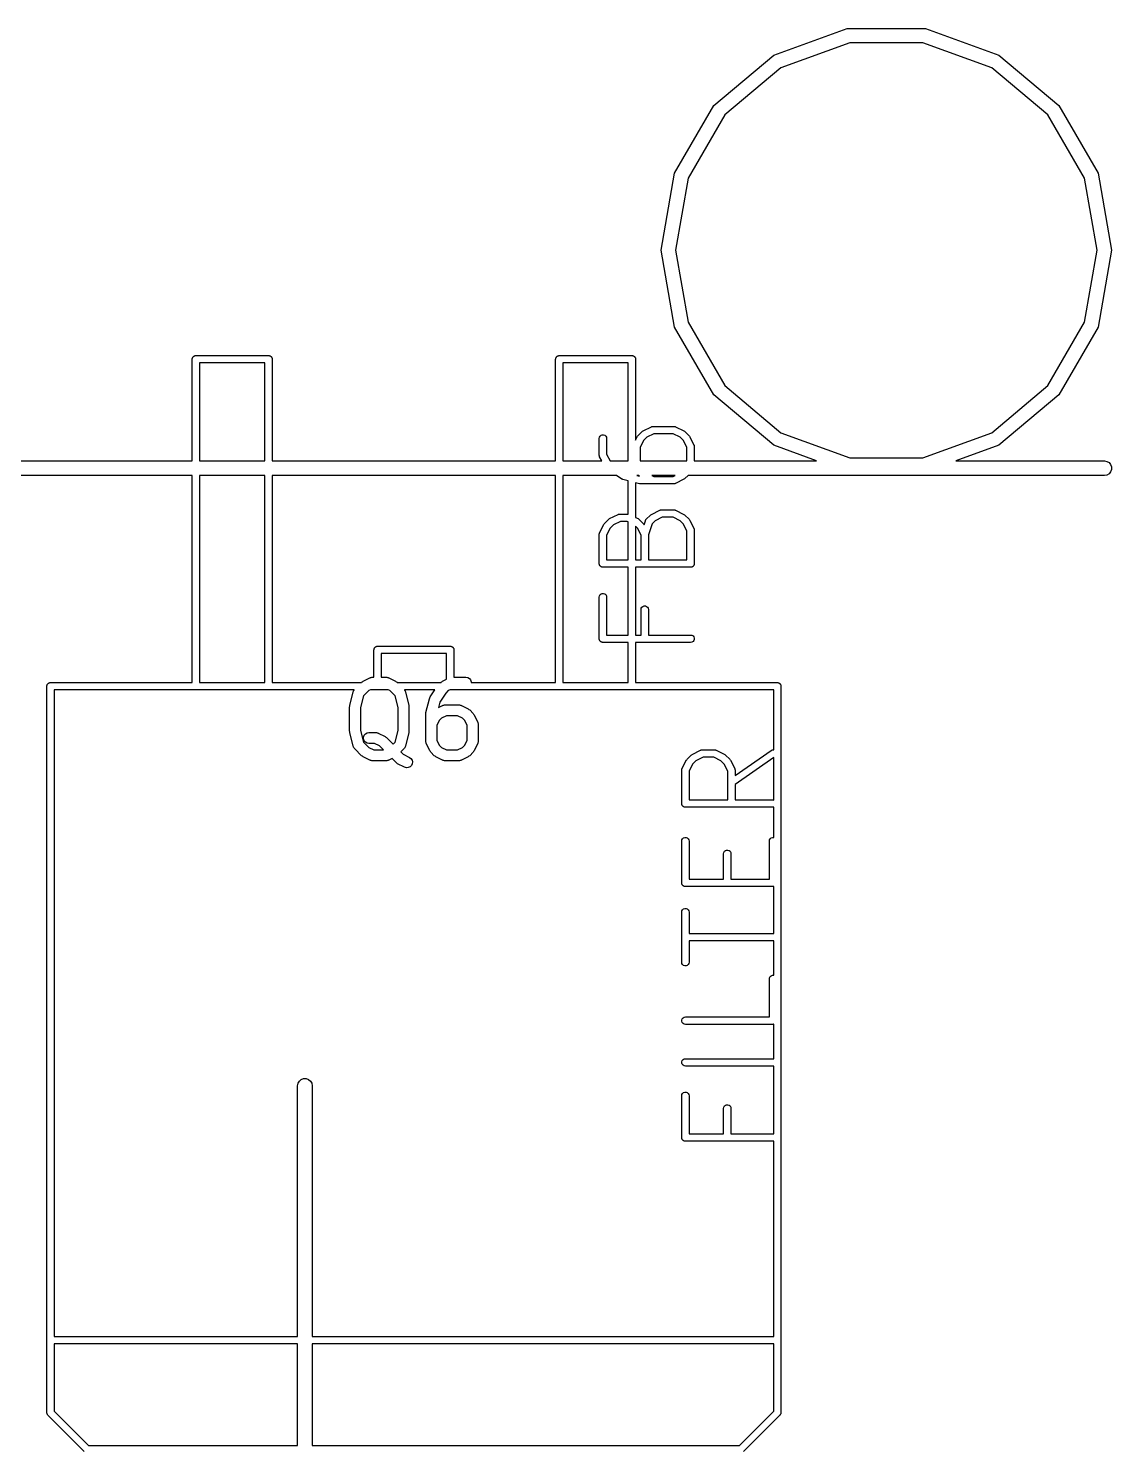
# Model space of a CAD drawing. Extents: x -2.2 to 89.1, y -78.6 to 9.2.
# Drawn here: x 61.19 to 76.1, y -19.48 to 0.05 of the extents above; entities that cross this region are included whole.
import ezdxf

# ---------------------------------------------------------------- set-up
doc = ezdxf.new("R2010")
doc.units = 0
doc.header["$MEASUREMENT"] = 0
doc.layers.add('BLACK', color=7, linetype='CONTINUOUS')

msp = doc.modelspace()

# ---------------------------------------------------------------- linework, layer by layer
at = {"layer": 'Black'}
for p, q in [((71.45, -0.31532), (72.4617, 0.0529)), ((72.4617, 0.0529), (73.5383, 0.0529)), ((73.5383, 0.0529), (74.55, -0.31532)), ((72.4964, -0.14406), (71.55, -0.48853)), ((73.5036, -0.14406), (72.4964, -0.14406)), ((74.45, -0.48853), (73.5036, -0.14406)), ((70.6253, -1.00736), (71.45, -0.31532)), ((74.55, -0.31532), (75.3747, -1.00736)), ((71.55, -0.48853), (70.7785, -1.13592)), ((75.2215, -1.13592), (74.45, -0.48853)), ((70.087, -1.93974), (70.6253, -1.00736)), ((70.7785, -1.13592), (70.2749, -2.00814)), ((75.7251, -2.00814), (75.2215, -1.13592)), ((75.3747, -1.00736), (75.913, -1.93974)), ((69.9, -3), (70.087, -1.93974)), ((75.913, -1.93974), (76.1, -3)), ((70.2749, -2.00814), (70.1, -3)), ((75.9, -3), (75.7251, -2.00814)), ((70.087, -4.06026), (69.9, -3)), ((70.1, -3), (70.2749, -3.99186)), ((75.7251, -3.99186), (75.9, -3)), ((76.1, -3), (75.913, -4.06026)), ((70.6253, -4.99264), (70.087, -4.06026)), ((70.2749, -3.99186), (70.7785, -4.86408)), ((75.2215, -4.86408), (75.7251, -3.99186)), ((75.913, -4.06026), (75.3747, -4.99264)), ((63.4508, -4.49132), (63.4523, -4.48721)), ((63.4508, -4.49569), (63.4508, -4.49132)), ((63.4523, -4.48721), (63.453, -4.4829)), ((63.453, -4.4829), (63.4552, -4.47911)), ((63.4552, -4.47911), (63.4567, -4.475)), ((63.4567, -4.475), (63.4595, -4.47165)), ((63.4595, -4.47165), (63.4617, -4.46786)), ((63.4617, -4.46786), (63.465, -4.46505)), ((63.465, -4.46505), (63.4679, -4.4617)), ((63.4679, -4.4617), (63.4716, -4.45951)), ((63.4716, -4.45951), (63.475, -4.4567)), ((63.475, -4.4567), (63.4791, -4.4552)), ((63.4791, -4.4552), (63.4829, -4.45301)), ((63.4829, -4.45301), (63.4872, -4.45226)), ((63.4872, -4.45226), (63.4913, -4.45076)), ((63.4913, -4.45076), (63.4957, -4.45076)), ((63.4957, -4.45076), (63.5, -4.45)), ((63.5, -4.45), (64.5, -4.45)), ((64.5, -4.45), (64.5043, -4.45076)), ((64.5043, -4.45076), (64.5087, -4.45076)), ((64.5087, -4.45076), (64.5128, -4.45226)), ((64.5128, -4.45226), (64.5171, -4.45301)), ((64.5171, -4.45301), (64.5209, -4.4552)), ((64.5209, -4.4552), (64.525, -4.4567)), ((64.525, -4.4567), (64.5284, -4.45951)), ((64.5284, -4.45951), (64.5321, -4.4617)), ((64.5321, -4.4617), (64.535, -4.46505)), ((64.535, -4.46505), (64.5383, -4.46786)), ((64.5383, -4.46786), (64.5405, -4.47165)), ((64.5405, -4.47165), (64.5433, -4.475)), ((64.5433, -4.475), (64.5448, -4.47911)), ((64.5448, -4.47911), (64.547, -4.4829)), ((64.547, -4.4829), (64.5477, -4.48721)), ((64.5477, -4.48721), (64.5492, -4.49132)), ((64.5492, -4.49132), (64.5492, -4.49569)), ((68.4508, -4.49132), (68.4523, -4.48721)), ((68.4508, -4.49569), (68.4508, -4.49132)), ((68.4523, -4.48721), (68.453, -4.4829)), ((68.453, -4.4829), (68.4552, -4.47911)), ((68.4552, -4.47911), (68.4567, -4.475)), ((68.4567, -4.475), (68.4595, -4.47165)), ((68.4595, -4.47165), (68.4617, -4.46786)), ((68.4617, -4.46786), (68.465, -4.46505)), ((68.465, -4.46505), (68.4679, -4.4617)), ((68.4679, -4.4617), (68.4716, -4.45951)), ((68.4716, -4.45951), (68.475, -4.4567)), ((68.475, -4.4567), (68.4791, -4.4552)), ((68.4791, -4.4552), (68.4829, -4.45301)), ((68.4829, -4.45301), (68.4872, -4.45226)), ((68.4872, -4.45226), (68.4913, -4.45076)), ((68.4913, -4.45076), (68.4957, -4.45076)), ((68.4957, -4.45076), (68.5, -4.45)), ((68.5, -4.45), (69.5, -4.45)), ((69.5, -4.45), (69.5043, -4.45076)), ((69.5043, -4.45076), (69.5087, -4.45076)), ((69.5087, -4.45076), (69.5128, -4.45226)), ((69.5128, -4.45226), (69.5171, -4.45301)), ((69.5171, -4.45301), (69.5209, -4.4552)), ((69.5209, -4.4552), (69.525, -4.4567)), ((69.525, -4.4567), (69.5284, -4.45951)), ((69.5284, -4.45951), (69.5321, -4.4617)), ((69.5321, -4.4617), (69.535, -4.46505)), ((69.535, -4.46505), (69.5383, -4.46786)), ((69.5383, -4.46786), (69.5405, -4.47165)), ((69.5405, -4.47165), (69.5433, -4.475)), ((69.5433, -4.475), (69.5448, -4.47911)), ((69.5448, -4.47911), (69.547, -4.4829)), ((69.547, -4.4829), (69.5477, -4.48721)), ((69.5477, -4.48721), (69.5492, -4.49132)), ((69.5492, -4.49132), (69.5492, -4.49569)), ((63.45, -4.5), (63.4508, -4.49569)), ((63.45, -5.9), (63.45, -4.5)), ((63.55, -4.55), (63.55, -5.9)), ((64.45, -4.55), (63.55, -4.55)), ((64.45, -5.9), (64.45, -4.55)), ((64.5492, -4.49569), (64.55, -4.5)), ((64.55, -4.5), (64.55, -5.9)), ((68.45, -4.5), (68.4508, -4.49569)), ((68.45, -5.9), (68.45, -4.5)), ((68.55, -4.55), (68.55, -5.9)), ((69.45, -4.55), (68.55, -4.55)), ((69.45, -5.9), (69.45, -4.55)), ((69.5492, -4.49569), (69.55, -4.5)), ((69.55, -4.5), (69.55, -5.61267)), ((70.7785, -4.86408), (71.55, -5.51147)), ((74.45, -5.51147), (75.2215, -4.86408)), ((71.45, -5.68468), (70.6253, -4.99264)), ((75.3747, -4.99264), (74.55, -5.68468)), ((69.6529, -5.48713), (69.7678, -5.42968)), ((69.7678, -5.42968), (69.7706, -5.42885)), ((69.7706, -5.42885), (69.7731, -5.42738)), ((69.7731, -5.42738), (69.779, -5.42635)), ((69.779, -5.42635), (69.7847, -5.42465)), ((69.7847, -5.42465), (69.7876, -5.42483)), ((69.7876, -5.42483), (69.7905, -5.42432)), ((69.7905, -5.42432), (70.0777, -5.42432)), ((70.0777, -5.42432), (70.0806, -5.42483)), ((70.0806, -5.42483), (70.0835, -5.42465)), ((70.0835, -5.42465), (70.0893, -5.42635)), ((70.0893, -5.42635), (70.0951, -5.42738)), ((70.0951, -5.42738), (70.0976, -5.42885)), ((70.0976, -5.42885), (70.1005, -5.42968)), ((70.1005, -5.42968), (70.2154, -5.48713)), ((69.0502, -5.59002), (69.0533, -5.57265)), ((69.0502, -5.81983), (69.0502, -5.59002)), ((69.0533, -5.57265), (69.0621, -5.55737)), ((69.0621, -5.55737), (69.0756, -5.54603)), ((69.0756, -5.54603), (69.0922, -5.54)), ((69.0922, -5.54), (69.1099, -5.54)), ((69.1099, -5.54), (69.1264, -5.54603)), ((69.1264, -5.54603), (69.14, -5.55737)), ((69.14, -5.55737), (69.1488, -5.57265)), ((69.1488, -5.57265), (69.1518, -5.59002)), ((69.1518, -5.59002), (69.1518, -5.80784)), ((69.55, -5.61267), (69.5727, -5.56731)), ((69.5727, -5.56731), (69.5775, -5.56076)), ((69.5775, -5.56076), (69.5822, -5.5541)), ((69.5822, -5.5541), (69.6397, -5.49665)), ((69.6599, -5.62012), (69.6115, -5.71692)), ((69.6397, -5.49665), (69.6463, -5.49198)), ((69.6463, -5.49198), (69.6529, -5.48713)), ((69.7057, -5.57432), (69.6599, -5.62012)), ((69.8025, -5.52592), (69.7057, -5.57432)), ((70.0657, -5.52592), (69.8025, -5.52592)), ((70.1626, -5.57432), (70.0657, -5.52592)), ((70.2083, -5.62011), (70.1626, -5.57432)), ((70.2567, -5.71692), (70.2083, -5.62011)), ((70.2154, -5.48713), (70.2219, -5.49198)), ((70.2219, -5.49198), (70.2286, -5.49665)), ((70.2286, -5.49665), (70.286, -5.5541)), ((70.286, -5.5541), (70.2907, -5.56076)), ((70.2907, -5.56076), (70.2955, -5.56731)), ((70.2955, -5.56731), (70.353, -5.68221)), ((71.55, -5.51147), (72.4964, -5.85594)), ((73.5036, -5.85594), (74.45, -5.51147)), ((69.0508, -5.82272), (69.0502, -5.81983)), ((69.0506, -5.82564), (69.0508, -5.82272)), ((69.0523, -5.83135), (69.0506, -5.82564)), ((69.0533, -5.83721), (69.0523, -5.83135)), ((69.0548, -5.83974), (69.0533, -5.83721)), ((69.0556, -5.84255), (69.0548, -5.83974)), ((69.0843, -5.9), (69.0556, -5.84255)), ((69.1518, -5.80784), (69.1979, -5.9)), ((69.6115, -5.71692), (69.6115, -5.9)), ((70.2567, -5.9), (70.2567, -5.71692)), ((70.353, -5.68221), (70.3538, -5.68502)), ((70.3538, -5.68502), (70.3553, -5.68755)), ((70.3553, -5.68755), (70.3563, -5.69341)), ((70.3563, -5.69341), (70.358, -5.69912)), ((70.358, -5.69912), (70.3578, -5.70204)), ((70.3578, -5.70204), (70.3583, -5.70493)), ((70.3583, -5.70493), (70.3583, -5.9)), ((72.0416, -5.9), (71.45, -5.68468)), ((72.4964, -5.85594), (73.5036, -5.85594)), ((74.55, -5.68468), (73.9584, -5.9)), ((57.55, -5.9), (63.45, -5.9)), ((63.55, -5.9), (64.45, -5.9)), ((64.55, -5.9), (68.45, -5.9)), ((68.55, -5.9), (69.0843, -5.9)), ((69.1979, -5.9), (69.45, -5.9)), ((69.6115, -5.9), (70.2567, -5.9)), ((70.3583, -5.9), (72.0416, -5.9)), ((73.9584, -5.9), (76, -5.9)), ((76, -5.9), (76.0342, -5.90603)), ((76.0342, -5.90603), (76.0643, -5.9234)), ((76.0643, -5.9234), (76.0866, -5.95)), ((76.0866, -6.05), (76.0643, -6.0766)), ((76.0866, -5.95), (76.0985, -5.98264)), ((76.0985, -6.01736), (76.0866, -6.05)), ((76.0985, -5.98264), (76.0985, -6.01736)), ((63.45, -6.1), (57.55, -6.1)), ((63.45, -8.95), (63.45, -6.1)), ((63.55, -6.1), (63.55, -8.95)), ((64.45, -6.1), (63.55, -6.1)), ((64.45, -8.95), (64.45, -6.1)), ((64.55, -6.1), (64.55, -8.95)), ((68.45, -6.1), (64.55, -6.1)), ((68.45, -8.95), (68.45, -6.1)), ((68.55, -6.1), (68.55, -8.95)), ((69.2861, -6.1), (68.55, -6.1)), ((69.3601, -6.14936), (69.2861, -6.1)), ((69.368, -6.15283), (69.3601, -6.14936)), ((69.376, -6.15638), (69.368, -6.15283)), ((69.45, -6.17488), (69.376, -6.15638)), ((69.45, -6.63125), (69.45, -6.17488)), ((69.6058, -6.21383), (69.55, -6.19988)), ((69.55, -6.19988), (69.55, -6.67694)), ((69.5694, -6.1), (69.6057, -6.10908)), ((69.5966, -6.1), (69.5694, -6.1)), ((69.6057, -6.10908), (69.5966, -6.1)), ((69.612, -6.21427), (69.6058, -6.21383)), ((69.6181, -6.21535), (69.612, -6.21427)), ((70.0777, -6.21535), (69.6181, -6.21535)), ((69.775, -6.1), (69.8025, -6.11375)), ((70.0932, -6.1), (69.775, -6.1)), ((69.8025, -6.11375), (70.0657, -6.11375)), ((70.0657, -6.11375), (70.0932, -6.1)), ((70.0806, -6.21484), (70.0777, -6.21535)), ((70.0835, -6.21501), (70.0806, -6.21484)), ((70.0893, -6.21332), (70.0835, -6.21501)), ((70.0951, -6.21228), (70.0893, -6.21332)), ((70.0976, -6.21082), (70.0951, -6.21228)), ((70.1005, -6.20998), (70.0976, -6.21082)), ((70.2154, -6.15253), (70.1005, -6.20998)), ((70.2219, -6.14768), (70.2154, -6.15253)), ((70.2286, -6.14302), (70.2219, -6.14768)), ((70.2716, -6.1), (70.2286, -6.14302)), ((76, -6.1), (70.2716, -6.1)), ((76.0342, -6.09397), (76, -6.1)), ((76.0643, -6.0766), (76.0342, -6.09397)), ((69.1932, -6.69363), (69.3081, -6.63618)), ((69.3081, -6.63618), (69.3109, -6.63535)), ((69.3109, -6.63535), (69.3135, -6.63388)), ((69.3135, -6.63388), (69.3193, -6.63285)), ((69.3193, -6.63285), (69.325, -6.63115)), ((69.325, -6.63115), (69.328, -6.63133)), ((69.328, -6.63133), (69.3309, -6.63082)), ((69.3309, -6.63082), (69.4458, -6.63082)), ((69.4458, -6.63082), (69.4486, -6.63133)), ((69.4486, -6.63133), (69.45, -6.63125)), ((69.7546, -6.6457), (69.7612, -6.64103)), ((69.7612, -6.64103), (69.7678, -6.63618)), ((69.7678, -6.63618), (69.8827, -6.57873)), ((69.8827, -6.57873), (69.8855, -6.57789)), ((69.8855, -6.57789), (69.888, -6.57643)), ((69.888, -6.57643), (69.8939, -6.5754)), ((69.8939, -6.5754), (69.8996, -6.5737)), ((69.8996, -6.5737), (69.9025, -6.57388)), ((69.9025, -6.57388), (69.9054, -6.57337)), ((69.9054, -6.57337), (70.0777, -6.57337)), ((70.0777, -6.57337), (70.0806, -6.57388)), ((70.0806, -6.57388), (70.0835, -6.5737)), ((70.0835, -6.5737), (70.0893, -6.5754)), ((70.0893, -6.5754), (70.0951, -6.57643)), ((70.0951, -6.57643), (70.0976, -6.57789)), ((70.0976, -6.57789), (70.1005, -6.57873)), ((70.1005, -6.57873), (70.2154, -6.63618)), ((70.2154, -6.63618), (70.2219, -6.64103)), ((70.2219, -6.64103), (70.2286, -6.6457)), ((69.0556, -6.88871), (69.1131, -6.7738)), ((69.1131, -6.7738), (69.1179, -6.76726)), ((69.1179, -6.76726), (69.1226, -6.7606)), ((69.1226, -6.7606), (69.18, -6.70315)), ((69.2002, -6.82662), (69.1518, -6.92342)), ((69.18, -6.70315), (69.1867, -6.69848)), ((69.1867, -6.69848), (69.1932, -6.69363)), ((69.246, -6.78082), (69.2002, -6.82662)), ((69.3428, -6.73242), (69.246, -6.78082)), ((69.4338, -6.73242), (69.3428, -6.73242)), ((69.45, -6.74053), (69.4338, -6.73242)), ((69.45, -7.26279), (69.45, -6.74053)), ((69.55, -6.67694), (69.5834, -6.69363)), ((69.5764, -6.82662), (69.55, -6.80025)), ((69.55, -6.80025), (69.55, -7.26279)), ((69.6248, -6.92342), (69.5764, -6.82662)), ((69.5834, -6.69363), (69.5899, -6.69848)), ((69.5899, -6.69848), (69.5966, -6.70315)), ((69.5966, -6.70315), (69.654, -6.7606)), ((69.654, -6.7606), (69.6587, -6.76727)), ((69.6587, -6.76727), (69.6636, -6.77381)), ((69.6636, -6.77381), (69.6662, -6.77902)), ((69.6662, -6.77902), (69.6848, -6.72301)), ((69.6848, -6.72301), (69.6862, -6.72043)), ((69.6862, -6.72043), (69.687, -6.7176)), ((69.687, -6.7176), (69.6904, -6.71273)), ((69.6904, -6.71273), (69.6932, -6.70749)), ((69.6932, -6.70749), (69.6954, -6.70555)), ((69.6954, -6.70555), (69.6971, -6.70315)), ((69.6971, -6.70315), (69.7546, -6.6457)), ((69.7774, -6.76651), (69.7264, -6.91967)), ((69.8206, -6.72337), (69.7774, -6.76651)), ((69.9174, -6.67497), (69.8206, -6.72337)), ((70.0657, -6.67497), (69.9174, -6.67497)), ((70.1626, -6.72337), (70.0657, -6.67497)), ((70.2083, -6.76916), (70.1626, -6.72337)), ((70.2567, -6.86597), (70.2083, -6.76916)), ((70.2286, -6.6457), (70.286, -6.70315)), ((70.286, -6.70315), (70.2907, -6.70981)), ((70.2907, -6.70981), (70.2955, -6.71635)), ((70.2955, -6.71635), (70.353, -6.83126)), ((70.353, -6.83126), (70.3538, -6.83407)), ((70.3538, -6.83407), (70.3553, -6.8366)), ((69.0502, -6.91143), (69.0508, -6.90854)), ((69.0502, -7.31359), (69.0502, -6.91143)), ((69.0506, -6.90562), (69.0523, -6.89991)), ((69.0508, -6.90854), (69.0506, -6.90562)), ((69.0523, -6.89991), (69.0533, -6.89405)), ((69.0533, -6.89405), (69.0548, -6.89152)), ((69.0548, -6.89152), (69.0556, -6.88871)), ((69.1518, -6.92342), (69.1518, -7.26279)), ((69.6248, -7.26279), (69.6248, -6.92342)), ((69.7264, -6.91967), (69.7264, -7.26279)), ((70.2567, -7.26279), (70.2567, -6.86597)), ((70.3553, -6.8366), (70.3563, -6.84246)), ((70.3563, -6.84246), (70.358, -6.84817)), ((70.358, -6.84817), (70.3578, -6.85109)), ((70.3578, -6.85109), (70.3583, -6.85398)), ((70.3583, -6.85398), (70.3583, -7.31359)), ((69.051, -7.31797), (69.0502, -7.31359)), ((69.051, -7.32242), (69.051, -7.31797)), ((69.0525, -7.32659), (69.051, -7.32242)), ((69.0533, -7.33097), (69.0525, -7.32659)), ((69.0555, -7.33482), (69.0533, -7.33097)), ((69.0571, -7.33899), (69.0555, -7.33482)), ((69.0599, -7.3424), (69.0571, -7.33899)), ((69.0621, -7.34625), (69.0599, -7.3424)), ((69.0655, -7.34911), (69.0621, -7.34625)), ((69.0684, -7.35251), (69.0655, -7.34911)), ((69.0722, -7.35473), (69.0684, -7.35251)), ((69.0756, -7.35759), (69.0722, -7.35473)), ((69.0798, -7.35911), (69.0756, -7.35759)), ((69.0837, -7.36133), (69.0798, -7.35911)), ((69.0881, -7.3621), (69.0837, -7.36133)), ((69.0922, -7.36362), (69.0881, -7.3621)), ((69.0967, -7.36362), (69.0922, -7.36362)), ((69.101, -7.3644), (69.0967, -7.36362)), ((69.45, -7.3644), (69.101, -7.3644)), ((69.1518, -7.26279), (69.45, -7.26279)), ((69.45, -8.29694), (69.45, -7.3644)), ((69.55, -7.26279), (69.6248, -7.26279)), ((70.3075, -7.3644), (69.55, -7.3644)), ((69.55, -7.3644), (69.55, -8.29694)), ((69.7264, -7.26279), (70.2567, -7.26279)), ((70.3119, -7.36362), (70.3075, -7.3644)), ((70.3164, -7.36362), (70.3119, -7.36362)), ((70.3205, -7.3621), (70.3164, -7.36362)), ((70.3249, -7.36133), (70.3205, -7.3621)), ((70.3288, -7.35911), (70.3249, -7.36133)), ((70.3329, -7.35759), (70.3288, -7.35911)), ((70.3364, -7.35473), (70.3329, -7.35759)), ((70.3402, -7.35251), (70.3364, -7.35473)), ((70.3431, -7.34911), (70.3402, -7.35251)), ((70.3465, -7.34625), (70.3431, -7.34911)), ((70.3487, -7.3424), (70.3465, -7.34625)), ((70.3515, -7.33899), (70.3487, -7.3424)), ((70.3531, -7.33482), (70.3515, -7.33899)), ((70.3553, -7.33097), (70.3531, -7.33482)), ((70.3561, -7.32659), (70.3553, -7.33097)), ((70.3576, -7.32242), (70.3561, -7.32659)), ((70.3583, -7.31359), (70.3576, -7.31797)), ((70.3576, -7.31797), (70.3576, -7.32242)), ((69.0502, -7.77321), (69.0533, -7.75584)), ((69.0502, -8.34774), (69.0502, -7.77321)), ((69.0533, -7.75584), (69.0621, -7.74056)), ((69.0621, -7.74056), (69.0756, -7.72922)), ((69.0756, -7.72922), (69.0922, -7.72319)), ((69.0922, -7.72319), (69.1099, -7.72319)), ((69.1099, -7.72319), (69.1264, -7.72922)), ((69.1264, -7.72922), (69.14, -7.74056)), ((69.14, -7.74056), (69.1488, -7.75584)), ((69.1488, -7.75584), (69.1518, -7.77321)), ((69.1518, -7.77321), (69.1518, -8.29694)), ((69.6248, -7.94557), (69.6278, -7.9282)), ((69.6248, -8.29694), (69.6248, -7.94557)), ((69.6278, -7.9282), (69.6367, -7.91292)), ((69.6367, -7.91292), (69.6502, -7.90158)), ((69.6502, -7.90158), (69.6667, -7.89554)), ((69.6667, -7.89554), (69.6844, -7.89554)), ((69.6844, -7.89554), (69.701, -7.90158)), ((69.701, -7.90158), (69.7145, -7.91292)), ((69.7145, -7.91292), (69.7233, -7.9282)), ((69.7233, -7.9282), (69.7264, -7.94557)), ((69.7264, -7.94557), (69.7264, -8.29694)), ((69.051, -8.35212), (69.0502, -8.34774)), ((69.051, -8.35656), (69.051, -8.35212)), ((69.0525, -8.36074), (69.051, -8.35656)), ((69.0533, -8.36511), (69.0525, -8.36074)), ((69.0555, -8.36896), (69.0533, -8.36511)), ((69.0571, -8.37314), (69.0555, -8.36896)), ((69.0599, -8.37654), (69.0571, -8.37314)), ((69.0621, -8.38039), (69.0599, -8.37654)), ((69.0655, -8.38325), (69.0621, -8.38039)), ((69.0684, -8.38665), (69.0655, -8.38325)), ((69.0722, -8.38887), (69.0684, -8.38665)), ((69.0756, -8.39173), (69.0722, -8.38887)), ((69.0798, -8.39325), (69.0756, -8.39173)), ((69.0837, -8.39547), (69.0798, -8.39325)), ((69.0881, -8.39625), (69.0837, -8.39547)), ((69.0922, -8.39777), (69.0881, -8.39625)), ((69.0967, -8.39777), (69.0922, -8.39777)), ((69.101, -8.39854), (69.0967, -8.39777)), ((69.45, -8.39854), (69.101, -8.39854)), ((69.1518, -8.29694), (69.45, -8.29694)), ((69.45, -8.95), (69.45, -8.39854)), ((69.55, -8.29694), (69.6248, -8.29694)), ((70.3075, -8.39854), (69.55, -8.39854)), ((69.55, -8.39854), (69.55, -8.95)), ((69.7264, -8.29694), (70.3075, -8.29694)), ((70.3075, -8.29694), (70.3249, -8.3)), ((70.3249, -8.39547), (70.3075, -8.39854)), ((70.3249, -8.3), (70.3402, -8.30882)), ((70.3402, -8.38665), (70.3249, -8.39547)), ((70.3402, -8.30882), (70.3515, -8.32234)), ((70.3515, -8.37314), (70.3402, -8.38665)), ((70.3515, -8.32234), (70.3576, -8.33892)), ((70.3576, -8.35656), (70.3515, -8.37314)), ((70.3576, -8.33892), (70.3576, -8.35656)), ((65.95, -8.5), (65.9508, -8.49569)), ((65.95, -8.87738), (65.95, -8.5)), ((65.9508, -8.49132), (65.9523, -8.48721)), ((65.9508, -8.49569), (65.9508, -8.49132)), ((65.9523, -8.48721), (65.953, -8.4829)), ((65.953, -8.4829), (65.9552, -8.47911)), ((65.9552, -8.47911), (65.9567, -8.475)), ((65.9567, -8.475), (65.9595, -8.47165)), ((65.9595, -8.47165), (65.9617, -8.46786)), ((65.9617, -8.46786), (65.965, -8.46505)), ((65.965, -8.46505), (65.9679, -8.4617)), ((65.9679, -8.4617), (65.9716, -8.45951)), ((65.9716, -8.45951), (65.975, -8.4567)), ((65.975, -8.4567), (65.9791, -8.4552)), ((65.9791, -8.4552), (65.9829, -8.45301)), ((65.9829, -8.45301), (65.9872, -8.45225)), ((65.9872, -8.45225), (65.9913, -8.45076)), ((65.9913, -8.45076), (65.9957, -8.45076)), ((65.9957, -8.45076), (66, -8.45)), ((66, -8.45), (67, -8.45)), ((66.05, -8.55), (66.05, -8.87738)), ((66.95, -8.55), (66.05, -8.55)), ((66.95, -8.90543), (66.95, -8.55)), ((67, -8.45), (67.0043, -8.45076)), ((67.0043, -8.45076), (67.0087, -8.45076)), ((67.0087, -8.45076), (67.0128, -8.45225)), ((67.0128, -8.45225), (67.0171, -8.45301)), ((67.0171, -8.45301), (67.0209, -8.4552)), ((67.0209, -8.4552), (67.025, -8.4567)), ((67.025, -8.4567), (67.0284, -8.45951)), ((67.0284, -8.45951), (67.0321, -8.4617)), ((67.0321, -8.4617), (67.035, -8.46505)), ((67.035, -8.46505), (67.0383, -8.46786)), ((67.0383, -8.46786), (67.0405, -8.47165)), ((67.0405, -8.47165), (67.0433, -8.475)), ((67.0433, -8.475), (67.0448, -8.47911)), ((67.0448, -8.47911), (67.047, -8.4829)), ((67.047, -8.4829), (67.0477, -8.48721)), ((67.0477, -8.48721), (67.0492, -8.49132)), ((67.0492, -8.49132), (67.0492, -8.49569)), ((67.0492, -8.49569), (67.05, -8.5)), ((67.05, -8.5), (67.05, -8.87738)), ((61.4523, -8.98721), (61.453, -8.9829)), ((61.453, -8.9829), (61.4552, -8.97911)), ((61.4552, -8.97911), (61.4567, -8.975)), ((61.4567, -8.975), (61.4595, -8.97165)), ((61.4595, -8.97165), (61.4617, -8.96786)), ((61.4617, -8.96786), (61.465, -8.96505)), ((61.465, -8.96505), (61.4679, -8.9617)), ((61.4679, -8.9617), (61.4716, -8.95951)), ((61.4716, -8.95951), (61.475, -8.9567)), ((61.475, -8.9567), (61.4791, -8.9552)), ((61.4791, -8.9552), (61.4829, -8.95301)), ((61.4829, -8.95301), (61.4872, -8.95225)), ((61.4872, -8.95225), (61.4913, -8.95076)), ((61.4913, -8.95076), (61.4957, -8.95076)), ((61.4957, -8.95076), (61.5, -8.95)), ((61.5, -8.95), (63.45, -8.95)), ((63.55, -8.95), (64.45, -8.95)), ((64.55, -8.95), (65.7773, -8.95)), ((65.7773, -8.95), (65.7803, -8.94697)), ((65.7803, -8.94697), (65.7901, -8.94007)), ((65.7901, -8.94007), (65.7998, -8.93292)), ((65.7998, -8.93292), (65.895, -8.8853)), ((65.895, -8.8853), (65.8992, -8.88407)), ((65.8992, -8.88407), (65.9029, -8.8819)), ((65.9029, -8.8819), (65.9116, -8.88038)), ((65.9116, -8.88038), (65.92, -8.87787)), ((65.92, -8.87787), (65.9243, -8.87813)), ((65.9243, -8.87813), (65.9286, -8.87738)), ((65.9286, -8.87738), (65.95, -8.87738)), ((66.05, -8.87738), (66.119, -8.87738)), ((66.119, -8.87738), (66.1233, -8.87813)), ((66.1233, -8.87813), (66.1276, -8.87787)), ((66.1276, -8.87787), (66.136, -8.88038)), ((66.136, -8.88038), (66.1447, -8.8819)), ((66.1447, -8.8819), (66.1484, -8.88407)), ((66.1484, -8.88407), (66.1526, -8.8853)), ((66.1526, -8.8853), (66.2478, -8.93292)), ((66.2478, -8.93292), (66.2575, -8.94008)), ((66.2575, -8.94008), (66.2673, -8.94697)), ((66.2673, -8.94697), (66.2704, -8.95)), ((66.2704, -8.95), (66.8725, -8.95)), ((66.8725, -8.95), (66.8755, -8.94697)), ((66.8755, -8.94697), (66.8854, -8.94008)), ((66.8854, -8.94008), (66.895, -8.93292)), ((66.895, -8.93292), (66.95, -8.90543)), ((67.05, -8.87738), (67.2143, -8.87738)), ((67.2143, -8.87738), (67.2399, -8.8819)), ((67.2399, -8.8819), (67.2625, -8.89493)), ((67.2625, -8.89493), (67.2792, -8.91488)), ((67.2792, -8.91488), (67.2881, -8.93936)), ((67.2881, -8.93936), (67.2881, -8.95)), ((67.2881, -8.95), (68.45, -8.95)), ((68.55, -8.95), (69.45, -8.95)), ((69.55, -8.95), (71.5, -8.95)), ((71.5, -8.95), (71.5043, -8.95076)), ((71.5043, -8.95076), (71.5087, -8.95076)), ((71.5087, -8.95076), (71.5128, -8.95225)), ((71.5128, -8.95225), (71.5171, -8.95301)), ((71.5171, -8.95301), (71.5209, -8.9552)), ((71.5209, -8.9552), (71.525, -8.9567)), ((71.525, -8.9567), (71.5284, -8.95951)), ((71.5284, -8.95951), (71.5321, -8.9617)), ((71.5321, -8.9617), (71.535, -8.96505)), ((71.535, -8.96505), (71.5383, -8.96786)), ((71.5383, -8.96786), (71.5405, -8.97165)), ((71.5405, -8.97165), (71.5433, -8.975)), ((71.5433, -8.975), (71.5448, -8.97911)), ((71.5448, -8.97911), (71.547, -8.9829)), ((71.547, -8.9829), (71.5477, -8.98721)), ((61.45, -9), (61.4508, -8.99569)), ((61.45, -18), (61.45, -9)), ((61.4508, -8.99132), (61.4523, -8.98721)), ((61.4508, -8.99569), (61.4508, -8.99132)), ((65.6791, -9.05), (61.55, -9.05)), ((61.55, -9.05), (61.55, -17.95)), ((65.6177, -9.26752), (65.6653, -9.07705)), ((65.6653, -9.07705), (65.6683, -9.07048)), ((65.6683, -9.07048), (65.6701, -9.06354)), ((65.6701, -9.06354), (65.6735, -9.05868)), ((65.6735, -9.05868), (65.6759, -9.05326)), ((65.6759, -9.05326), (65.6791, -9.05)), ((65.8058, -9.13358), (65.7655, -9.29495)), ((65.8778, -9.06164), (65.8058, -9.13358)), ((65.901, -9.05), (65.8778, -9.06164)), ((66.1466, -9.05), (65.901, -9.05)), ((66.1699, -9.06164), (66.1466, -9.05)), ((66.2418, -9.13358), (66.1699, -9.06164)), ((66.2821, -9.29495), (66.2418, -9.13358)), ((66.7892, -9.05), (66.3685, -9.05)), ((66.3685, -9.05), (66.3717, -9.05326)), ((66.3717, -9.05326), (66.3741, -9.05868)), ((66.3741, -9.05868), (66.3775, -9.06354)), ((66.3775, -9.06354), (66.3794, -9.07048)), ((66.3794, -9.07048), (66.3823, -9.07705)), ((66.3823, -9.07705), (66.4299, -9.26752)), ((66.6653, -9.36276), (66.713, -9.17229)), ((66.713, -9.17229), (66.7181, -9.16066)), ((66.7181, -9.16066), (66.7233, -9.14887)), ((66.7233, -9.14887), (66.7892, -9.05)), ((66.9392, -9.0954), (66.8553, -9.22127)), ((66.973, -9.06164), (66.9392, -9.0954)), ((66.9963, -9.05), (66.973, -9.06164)), ((71.45, -9.05), (66.9963, -9.05)), ((71.45, -9.87732), (71.45, -9.05)), ((71.5477, -8.98721), (71.5492, -8.99132)), ((71.5492, -8.99132), (71.5492, -8.99569)), ((71.5492, -8.99569), (71.55, -9)), ((71.55, -9), (71.55, -18)), ((65.6155, -9.28571), (65.6171, -9.27668)), ((65.6155, -9.61905), (65.6155, -9.28571)), ((65.6171, -9.27668), (65.6177, -9.26752)), ((65.7655, -9.29495), (65.7655, -9.60981)), ((66.2821, -9.60981), (66.2821, -9.29495)), ((66.4299, -9.26752), (66.4305, -9.27668)), ((66.4305, -9.27668), (66.4321, -9.28571)), ((66.4321, -9.28571), (66.4321, -9.61905)), ((66.6631, -9.38095), (66.6647, -9.37192)), ((66.6647, -9.37192), (66.6653, -9.36276)), ((66.8553, -9.22127), (66.8368, -9.29537)), ((66.8368, -9.29537), (66.895, -9.26625)), ((66.895, -9.26625), (66.8992, -9.26502)), ((66.8992, -9.26502), (66.9029, -9.26286)), ((66.9029, -9.26286), (66.9116, -9.26133)), ((66.9116, -9.26133), (66.92, -9.25882)), ((66.92, -9.25882), (66.9243, -9.25908)), ((66.9243, -9.25908), (66.9286, -9.25833)), ((66.9286, -9.25833), (67.119, -9.25833)), ((67.119, -9.25833), (67.1233, -9.25908)), ((67.1233, -9.25908), (67.1276, -9.25882)), ((67.1276, -9.25882), (67.136, -9.26133)), ((67.136, -9.26133), (67.1447, -9.26286)), ((67.1447, -9.26286), (67.1484, -9.26502)), ((67.1484, -9.26502), (67.1526, -9.26625)), ((67.1526, -9.26625), (67.2478, -9.31387)), ((67.2478, -9.31387), (67.2575, -9.32103)), ((67.2575, -9.32103), (67.2673, -9.32792)), ((67.2673, -9.32792), (67.3149, -9.37554)), ((67.3149, -9.37554), (67.3218, -9.38537)), ((66.6631, -9.7619), (66.6631, -9.38095)), ((66.8474, -9.473), (66.8131, -9.54152)), ((66.8131, -9.54152), (66.8131, -9.7442)), ((66.8778, -9.44259), (66.8474, -9.473)), ((66.9463, -9.40833), (66.8778, -9.44259)), ((67.1013, -9.40833), (66.9463, -9.40833)), ((67.1699, -9.44259), (67.1013, -9.40833)), ((67.2003, -9.473), (67.1699, -9.44259)), ((67.2345, -9.54152), (67.2003, -9.473)), ((67.2345, -9.7442), (67.2345, -9.54152)), ((67.3218, -9.38537), (67.329, -9.39503)), ((67.329, -9.39503), (67.3766, -9.49027)), ((67.3766, -9.49027), (67.3778, -9.49441)), ((67.3778, -9.49441), (67.38, -9.49816)), ((67.38, -9.49816), (67.3815, -9.50682)), ((67.3815, -9.50682), (67.384, -9.51524)), ((67.384, -9.51524), (67.3838, -9.51955)), ((67.3838, -9.51955), (67.3845, -9.52381)), ((67.3845, -9.52381), (67.3845, -9.7619)), ((65.6171, -9.62808), (65.6155, -9.61905)), ((65.6177, -9.63724), (65.6171, -9.62808)), ((65.6653, -9.82771), (65.6177, -9.63724)), ((65.7655, -9.60981), (65.8058, -9.77118)), ((65.8071, -9.70126), (65.816, -9.67679)), ((65.8071, -9.72731), (65.8071, -9.70126)), ((65.816, -9.75179), (65.8071, -9.72731)), ((65.816, -9.67679), (65.8327, -9.65683)), ((65.8327, -9.77174), (65.816, -9.75179)), ((65.8327, -9.65683), (65.8553, -9.64381)), ((65.8553, -9.64381), (65.881, -9.63929)), ((65.881, -9.63929), (65.9762, -9.63929)), ((65.9762, -9.63929), (65.9804, -9.64004)), ((65.9804, -9.64004), (65.9848, -9.63978)), ((65.9848, -9.63978), (65.9932, -9.64228)), ((65.9932, -9.64228), (66.0018, -9.64381)), ((66.0018, -9.64381), (66.0056, -9.64597)), ((66.0056, -9.64597), (66.0097, -9.6472)), ((66.0097, -9.6472), (66.105, -9.69482)), ((66.105, -9.69482), (66.1146, -9.70199)), ((66.1146, -9.70199), (66.1245, -9.70887)), ((66.1245, -9.70887), (66.2143, -9.7987)), ((66.2418, -9.77118), (66.2821, -9.60981)), ((66.4299, -9.63724), (66.3823, -9.82771)), ((66.4305, -9.62808), (66.4299, -9.63724)), ((66.4321, -9.61905), (66.4305, -9.62808)), ((66.6638, -9.76616), (66.6631, -9.7619)), ((66.6636, -9.77048), (66.6638, -9.76616)), ((66.8131, -9.7442), (66.8474, -9.81272)), ((67.2003, -9.81272), (67.2345, -9.7442)), ((67.3845, -9.7619), (67.3838, -9.76616)), ((67.3838, -9.76616), (67.384, -9.77048)), ((65.6683, -9.83428), (65.6653, -9.82771)), ((65.6701, -9.84122), (65.6683, -9.83428)), ((65.6735, -9.84608), (65.6701, -9.84122)), ((65.6759, -9.8515), (65.6735, -9.84608)), ((65.6809, -9.85667), (65.6759, -9.8515)), ((65.6851, -9.86256), (65.6809, -9.85667)), ((65.7803, -9.95779), (65.6851, -9.86256)), ((65.7901, -9.96469), (65.7803, -9.95779)), ((65.8058, -9.77118), (65.8778, -9.84312)), ((65.8553, -9.78476), (65.8327, -9.77174)), ((65.881, -9.78929), (65.8553, -9.78476)), ((65.8778, -9.84312), (65.9463, -9.87738)), ((65.9585, -9.78929), (65.881, -9.78929)), ((65.9463, -9.87738), (66.0808, -9.87738)), ((66.027, -9.82354), (65.9585, -9.78929)), ((66.0808, -9.87738), (66.027, -9.82354)), ((66.2143, -9.7987), (66.2418, -9.77118)), ((66.3626, -9.86256), (66.3204, -9.90476)), ((66.3204, -9.90476), (66.354, -9.93836)), ((66.354, -9.93836), (66.4383, -9.98054)), ((66.3667, -9.85667), (66.3626, -9.86256)), ((66.3717, -9.8515), (66.3667, -9.85667)), ((66.3741, -9.84609), (66.3717, -9.8515)), ((66.3775, -9.84122), (66.3741, -9.84609)), ((66.3794, -9.83428), (66.3775, -9.84122)), ((66.3823, -9.82771), (66.3794, -9.83428)), ((66.6661, -9.7789), (66.6636, -9.77048)), ((66.6676, -9.78756), (66.6661, -9.7789)), ((66.6698, -9.7913), (66.6676, -9.78756)), ((66.671, -9.79545), (66.6698, -9.7913)), ((66.7186, -9.89068), (66.671, -9.79545)), ((66.7258, -9.90034), (66.7186, -9.89068)), ((66.7327, -9.91018), (66.7258, -9.90034)), ((66.7803, -9.95779), (66.7327, -9.91018)), ((66.7901, -9.96468), (66.7803, -9.95779)), ((66.8474, -9.81272), (66.8778, -9.84312)), ((66.8778, -9.84312), (66.9463, -9.87738)), ((66.9463, -9.87738), (67.1013, -9.87738)), ((67.1013, -9.87738), (67.1699, -9.84312)), ((67.1699, -9.84312), (67.2003, -9.81272)), ((67.2673, -9.95779), (67.2575, -9.96468)), ((67.3149, -9.91018), (67.2673, -9.95779)), ((67.3218, -9.90034), (67.3149, -9.91018)), ((67.329, -9.89068), (67.3218, -9.90034)), ((67.3766, -9.79545), (67.329, -9.89068)), ((67.3778, -9.7913), (67.3766, -9.79545)), ((67.38, -9.78756), (67.3778, -9.7913)), ((67.3815, -9.7789), (67.38, -9.78756)), ((67.384, -9.77048), (67.3815, -9.7789)), ((70.2576, -10.0061), (70.315, -9.94865)), ((70.315, -9.94865), (70.3217, -9.94398)), ((70.3217, -9.94398), (70.3282, -9.93914)), ((70.3282, -9.93914), (70.4431, -9.88168)), ((70.4431, -9.88168), (70.4459, -9.88085)), ((70.4459, -9.88085), (70.4485, -9.87938)), ((70.4485, -9.87938), (70.4543, -9.87835)), ((70.4543, -9.87835), (70.46, -9.87665)), ((70.46, -9.87665), (70.463, -9.87683)), ((70.463, -9.87683), (70.4659, -9.87632)), ((70.4659, -9.87632), (70.6382, -9.87632)), ((70.6382, -9.87632), (70.6411, -9.87683)), ((70.6411, -9.87683), (70.644, -9.87665)), ((70.644, -9.87665), (70.6497, -9.87835)), ((70.6497, -9.87835), (70.6556, -9.87938)), ((70.6556, -9.87938), (70.6581, -9.88085)), ((70.6581, -9.88085), (70.6609, -9.88168)), ((70.6609, -9.88168), (70.7758, -9.93914)), ((70.7758, -9.93914), (70.7824, -9.94398)), ((70.7824, -9.94398), (70.789, -9.94865)), ((70.789, -9.94865), (70.8465, -10.0061)), ((70.9188, -10.2317), (71.4134, -9.8855)), ((71.4134, -9.8855), (71.4294, -9.87805)), ((71.4294, -9.87805), (71.447, -9.87651)), ((71.447, -9.87651), (71.45, -9.87732)), ((65.7998, -9.97184), (65.7901, -9.96469)), ((65.895, -10.0195), (65.7998, -9.97184)), ((65.8992, -10.0207), (65.895, -10.0195)), ((65.9029, -10.0229), (65.8992, -10.0207)), ((65.9116, -10.0244), (65.9029, -10.0229)), ((65.92, -10.0269), (65.9116, -10.0244)), ((65.9243, -10.0266), (65.92, -10.0269)), ((65.9286, -10.0274), (65.9243, -10.0266)), ((66.119, -10.0274), (65.9286, -10.0274)), ((66.1233, -10.0266), (66.119, -10.0274)), ((66.1276, -10.0269), (66.1233, -10.0266)), ((66.136, -10.0244), (66.1276, -10.0269)), ((66.1447, -10.0229), (66.136, -10.0244)), ((66.1484, -10.0207), (66.1447, -10.0229)), ((66.1526, -10.0195), (66.1484, -10.0207)), ((66.1995, -9.99602), (66.1526, -10.0195)), ((66.2565, -10.053), (66.1995, -9.99602)), ((66.2663, -10.0599), (66.2565, -10.053)), ((66.276, -10.0671), (66.2663, -10.0599)), ((66.3712, -10.1147), (66.276, -10.0671)), ((66.3962, -10.1221), (66.3712, -10.1147)), ((66.4222, -10.1206), (66.3962, -10.1221)), ((66.4461, -10.1102), (66.4222, -10.1206)), ((66.4383, -9.98054), (66.4592, -9.99605)), ((66.465, -10.0923), (66.4461, -10.1102)), ((66.4592, -9.99605), (66.4736, -10.0178)), ((66.4766, -10.069), (66.465, -10.0923)), ((66.4736, -10.0178), (66.4796, -10.0431)), ((66.4796, -10.0431), (66.4766, -10.069)), ((66.7998, -9.97184), (66.7901, -9.96468)), ((66.895, -10.0195), (66.7998, -9.97184)), ((66.8992, -10.0207), (66.895, -10.0195)), ((66.9029, -10.0229), (66.8992, -10.0207)), ((66.9116, -10.0244), (66.9029, -10.0229)), ((66.92, -10.0269), (66.9116, -10.0244)), ((66.9243, -10.0266), (66.92, -10.0269)), ((66.9286, -10.0274), (66.9243, -10.0266)), ((67.119, -10.0274), (66.9286, -10.0274)), ((67.1233, -10.0266), (67.119, -10.0274)), ((67.1276, -10.0269), (67.1233, -10.0266)), ((67.136, -10.0244), (67.1276, -10.0269)), ((67.1447, -10.0229), (67.136, -10.0244)), ((67.1484, -10.0207), (67.1447, -10.0229)), ((67.1526, -10.0195), (67.1484, -10.0207)), ((67.2478, -9.97184), (67.1526, -10.0195)), ((67.2575, -9.96468), (67.2478, -9.97184)), ((70.1852, -10.1569), (70.1858, -10.154)), ((70.1852, -10.6165), (70.1852, -10.1569)), ((70.1856, -10.1511), (70.1873, -10.1454)), ((70.1858, -10.154), (70.1856, -10.1511)), ((70.1873, -10.1454), (70.1883, -10.1396)), ((70.1883, -10.1396), (70.1898, -10.137)), ((70.1898, -10.137), (70.1906, -10.1342)), ((70.1906, -10.1342), (70.2481, -10.0193)), ((70.2481, -10.0193), (70.2529, -10.0128)), ((70.2529, -10.0128), (70.2576, -10.0061)), ((70.3353, -10.0721), (70.2868, -10.1689)), ((70.381, -10.0263), (70.3353, -10.0721)), ((70.4778, -9.97792), (70.381, -10.0263)), ((70.6262, -9.97792), (70.4778, -9.97792)), ((70.723, -10.0263), (70.6262, -9.97792)), ((70.7688, -10.0721), (70.723, -10.0263)), ((70.8172, -10.1689), (70.7688, -10.0721)), ((70.8465, -10.0061), (70.8512, -10.0128)), ((70.8512, -10.0128), (70.856, -10.0193)), ((70.856, -10.0193), (70.9135, -10.1342)), ((70.9135, -10.1342), (70.9143, -10.137)), ((70.9143, -10.137), (70.9158, -10.1396)), ((70.9158, -10.1396), (70.9168, -10.1454)), ((70.9168, -10.1454), (70.9185, -10.1511)), ((70.9185, -10.1511), (70.9183, -10.154)), ((70.9183, -10.154), (70.9188, -10.1569)), ((71.45, -9.98391), (70.9188, -10.3557)), ((70.9188, -10.1569), (70.9188, -10.2317)), ((71.45, -10.5671), (71.45, -9.98391)), ((70.2868, -10.1689), (70.2868, -10.5657)), ((70.8172, -10.5657), (70.8172, -10.1689)), ((70.9188, -10.3557), (70.9188, -10.5657)), ((70.186, -10.6209), (70.1852, -10.6165)), ((70.186, -10.6254), (70.186, -10.6209)), ((70.1875, -10.6295), (70.186, -10.6254)), ((70.1883, -10.6339), (70.1875, -10.6295)), ((70.1905, -10.6378), (70.1883, -10.6339)), ((70.1921, -10.6419), (70.1905, -10.6378)), ((70.1949, -10.6454), (70.1921, -10.6419)), ((70.1971, -10.6492), (70.1949, -10.6454)), ((70.2005, -10.6521), (70.1971, -10.6492)), ((70.2034, -10.6555), (70.2005, -10.6521)), ((70.2072, -10.6577), (70.2034, -10.6555)), ((70.2106, -10.6605), (70.2072, -10.6577)), ((70.2148, -10.6621), (70.2106, -10.6605)), ((70.2187, -10.6643), (70.2148, -10.6621)), ((70.2231, -10.6651), (70.2187, -10.6643)), ((70.2272, -10.6666), (70.2231, -10.6651)), ((70.2317, -10.6666), (70.2272, -10.6666)), ((70.236, -10.6673), (70.2317, -10.6666)), ((71.4425, -10.6673), (70.236, -10.6673)), ((70.2868, -10.5657), (70.8172, -10.5657)), ((70.9188, -10.5657), (71.4425, -10.5657)), ((71.4425, -10.5657), (71.45, -10.5671)), ((71.45, -10.666), (71.4425, -10.6673)), ((71.45, -11.0836), (71.45, -10.666)), ((70.1852, -11.1336), (70.1883, -11.1162)), ((70.1852, -11.7081), (70.1852, -11.1336)), ((70.1883, -11.1162), (70.1971, -11.101)), ((70.1971, -11.101), (70.2106, -11.0896)), ((70.2106, -11.0896), (70.2272, -11.0836)), ((70.2272, -11.0836), (70.2449, -11.0836)), ((70.2449, -11.0836), (70.2614, -11.0896)), ((70.2614, -11.0896), (70.275, -11.101)), ((70.275, -11.101), (70.2838, -11.1162)), ((70.2838, -11.1162), (70.2868, -11.1336)), ((70.2868, -11.1336), (70.2868, -11.6573)), ((71.3917, -11.1336), (71.3948, -11.1162)), ((71.3917, -11.6573), (71.3917, -11.1336)), ((71.3948, -11.1162), (71.4036, -11.101)), ((71.4036, -11.101), (71.4171, -11.0896)), ((71.4171, -11.0896), (71.4337, -11.0836)), ((71.4337, -11.0836), (71.45, -11.0836)), ((70.7598, -11.306), (70.7628, -11.2886)), ((70.7598, -11.6573), (70.7598, -11.306)), ((70.7628, -11.2886), (70.7717, -11.2733)), ((70.7717, -11.2733), (70.7852, -11.262)), ((70.7852, -11.262), (70.8017, -11.2559)), ((70.8017, -11.2559), (70.8194, -11.2559)), ((70.8194, -11.2559), (70.836, -11.262)), ((70.836, -11.262), (70.8495, -11.2733)), ((70.8495, -11.2733), (70.8583, -11.2886)), ((70.8583, -11.2886), (70.8614, -11.306)), ((70.8614, -11.306), (70.8614, -11.6573)), ((70.186, -11.7125), (70.1852, -11.7081)), ((70.186, -11.717), (70.186, -11.7125)), ((70.1875, -11.7211), (70.186, -11.717)), ((70.2868, -11.6573), (70.7598, -11.6573)), ((70.8614, -11.6573), (71.3917, -11.6573)), ((70.1883, -11.7255), (70.1875, -11.7211)), ((70.1905, -11.7294), (70.1883, -11.7255)), ((70.1921, -11.7335), (70.1905, -11.7294)), ((70.1949, -11.7369), (70.1921, -11.7335)), ((70.1971, -11.7408), (70.1949, -11.7369)), ((70.2005, -11.7437), (70.1971, -11.7408)), ((70.2034, -11.7471), (70.2005, -11.7437)), ((70.2072, -11.7493), (70.2034, -11.7471)), ((70.2106, -11.7521), (70.2072, -11.7493)), ((70.2148, -11.7537), (70.2106, -11.7521)), ((70.2187, -11.7559), (70.2148, -11.7537)), ((70.2231, -11.7567), (70.2187, -11.7559)), ((70.2272, -11.7582), (70.2231, -11.7567)), ((70.2317, -11.7582), (70.2272, -11.7582)), ((70.236, -11.7589), (70.2317, -11.7582)), ((71.4425, -11.7589), (70.236, -11.7589)), ((71.4469, -11.7582), (71.4425, -11.7589)), ((71.45, -11.7582), (71.4469, -11.7582)), ((71.45, -12.4055), (71.45, -11.7582)), ((70.1852, -12.1103), (70.1883, -12.0929)), ((70.1852, -12.7997), (70.1852, -12.1103)), ((70.1883, -12.0929), (70.1971, -12.0777)), ((70.1971, -12.0777), (70.2106, -12.0663)), ((70.2106, -12.0663), (70.2272, -12.0603)), ((70.2272, -12.0603), (70.2449, -12.0603)), ((70.2449, -12.0603), (70.2614, -12.0663)), ((70.2614, -12.0663), (70.275, -12.0777)), ((70.275, -12.0777), (70.2838, -12.0929)), ((70.2838, -12.0929), (70.2868, -12.1103)), ((70.2868, -12.1103), (70.2868, -12.4042)), ((70.2868, -12.4042), (71.4425, -12.4042)), ((71.4425, -12.4042), (71.45, -12.4055)), ((71.4425, -12.5058), (70.2868, -12.5058)), ((70.2868, -12.5058), (70.2868, -12.7997)), ((71.45, -12.5045), (71.4425, -12.5058)), ((71.45, -12.9795), (71.45, -12.5045)), ((70.1883, -12.8171), (70.1852, -12.7997)), ((70.1971, -12.8324), (70.1883, -12.8171)), ((70.2106, -12.8437), (70.1971, -12.8324)), ((70.2272, -12.8498), (70.2106, -12.8437)), ((70.2449, -12.8498), (70.2272, -12.8498)), ((70.2614, -12.8437), (70.2449, -12.8498)), ((70.275, -12.8324), (70.2614, -12.8437)), ((70.2838, -12.8171), (70.275, -12.8324)), ((70.2868, -12.7997), (70.2838, -12.8171)), ((71.3917, -13.0295), (71.3948, -13.0122)), ((71.3917, -13.5533), (71.3917, -13.0295)), ((71.3948, -13.0122), (71.4036, -12.9969)), ((71.4036, -12.9969), (71.4171, -12.9856)), ((71.4171, -12.9856), (71.4337, -12.9795)), ((71.4337, -12.9795), (71.45, -12.9795)), ((70.186, -13.5953), (70.1921, -13.5787)), ((70.186, -13.6129), (70.186, -13.5953)), ((70.1921, -13.6295), (70.186, -13.6129)), ((70.1921, -13.5787), (70.2034, -13.5652)), ((70.2034, -13.643), (70.1921, -13.6295)), ((70.2034, -13.5652), (70.2187, -13.5563)), ((70.2187, -13.6518), (70.2034, -13.643)), ((70.2187, -13.5563), (70.236, -13.5533)), ((70.236, -13.6549), (70.2187, -13.6518)), ((70.236, -13.5533), (71.3917, -13.5533)), ((71.4425, -13.6549), (70.236, -13.6549)), ((71.4469, -13.6541), (71.4425, -13.6549)), ((71.45, -13.6541), (71.4469, -13.6541)), ((71.45, -14.1291), (71.45, -13.6541)), ((70.186, -14.1698), (70.1921, -14.1532)), ((70.186, -14.1874), (70.186, -14.1698)), ((70.1921, -14.204), (70.186, -14.1874)), ((70.1921, -14.1532), (70.2034, -14.1397)), ((70.2034, -14.2175), (70.1921, -14.204)), ((70.2034, -14.1397), (70.2187, -14.1309)), ((70.2187, -14.2263), (70.2034, -14.2175)), ((70.2187, -14.1309), (70.236, -14.1278)), ((70.236, -14.2294), (70.2187, -14.2263)), ((70.236, -14.1278), (71.4425, -14.1278)), ((71.4425, -14.2294), (70.236, -14.2294)), ((71.4425, -14.1278), (71.45, -14.1291)), ((71.45, -14.2281), (71.4425, -14.2294)), ((71.45, -15.1633), (71.45, -14.2281)), ((64.906, -14.4658), (64.9234, -14.4357)), ((64.9234, -14.4357), (64.95, -14.4134)), ((64.95, -14.4134), (64.9826, -14.4015)), ((64.9826, -14.4015), (65.0174, -14.4015)), ((65.0174, -14.4015), (65.05, -14.4134)), ((65.05, -14.4134), (65.0766, -14.4357)), ((65.0766, -14.4357), (65.094, -14.4658)), ((64.9, -14.5), (64.906, -14.4658)), ((64.9, -17.95), (64.9, -14.5)), ((65.094, -14.4658), (65.1, -14.5)), ((65.1, -14.5), (65.1, -17.95)), ((70.1852, -14.6382), (70.1883, -14.6208)), ((70.1852, -15.2127), (70.1852, -14.6382)), ((70.1883, -14.6208), (70.1971, -14.6056)), ((70.1971, -14.6056), (70.2106, -14.5942)), ((70.2106, -14.5942), (70.2272, -14.5882)), ((70.2272, -14.5882), (70.2449, -14.5882)), ((70.2449, -14.5882), (70.2614, -14.5942)), ((70.2614, -14.5942), (70.275, -14.6056)), ((70.275, -14.6056), (70.2838, -14.6208)), ((70.2838, -14.6208), (70.2868, -14.6382)), ((70.2868, -14.6382), (70.2868, -15.1619)), ((70.7598, -14.8106), (70.7628, -14.7932)), ((70.7598, -15.1619), (70.7598, -14.8106)), ((70.7628, -14.7932), (70.7717, -14.7779)), ((70.7717, -14.7779), (70.7852, -14.7666)), ((70.7852, -14.7666), (70.8017, -14.7605)), ((70.8017, -14.7605), (70.8194, -14.7605)), ((70.8194, -14.7605), (70.836, -14.7666)), ((70.836, -14.7666), (70.8495, -14.7779)), ((70.8495, -14.7779), (70.8583, -14.7932)), ((70.8583, -14.7932), (70.8614, -14.8106)), ((70.8614, -14.8106), (70.8614, -15.1619)), ((70.186, -15.2171), (70.1852, -15.2127)), ((70.186, -15.2216), (70.186, -15.2171)), ((70.1875, -15.2257), (70.186, -15.2216)), ((70.1883, -15.2301), (70.1875, -15.2257)), ((70.1905, -15.234), (70.1883, -15.2301)), ((70.1921, -15.2381), (70.1905, -15.234)), ((70.2868, -15.1619), (70.7598, -15.1619)), ((70.8614, -15.1619), (71.4425, -15.1619)), ((71.4425, -15.1619), (71.45, -15.1633)), ((70.1949, -15.2415), (70.1921, -15.2381)), ((70.1971, -15.2454), (70.1949, -15.2415)), ((70.2005, -15.2482), (70.1971, -15.2454)), ((70.2034, -15.2517), (70.2005, -15.2482)), ((70.2072, -15.2539), (70.2034, -15.2517)), ((70.2106, -15.2567), (70.2072, -15.2539)), ((70.2148, -15.2583), (70.2106, -15.2567)), ((70.2187, -15.2605), (70.2148, -15.2583)), ((70.2231, -15.2612), (70.2187, -15.2605)), ((70.2272, -15.2628), (70.2231, -15.2612)), ((70.2317, -15.2628), (70.2272, -15.2628)), ((70.236, -15.2635), (70.2317, -15.2628)), ((71.4425, -15.2635), (70.236, -15.2635)), ((71.45, -15.2622), (71.4425, -15.2635)), ((71.45, -17.95), (71.45, -15.2622)), ((61.55, -17.95), (64.9, -17.95)), ((65.1, -17.95), (71.45, -17.95)), ((61.45, -19), (61.45, -18)), ((61.55, -18.05), (61.55, -18.9793)), ((64.9, -18.05), (61.55, -18.05)), ((64.9, -19.45), (64.9, -18.05)), ((65.1, -18.05), (65.1, -19.45)), ((71.45, -18.05), (65.1, -18.05)), ((71.45, -18.9793), (71.45, -18.05)), ((71.55, -18), (71.55, -19)), ((61.4504, -19.0022), (61.45, -19)), ((61.4502, -19.0044), (61.4504, -19.0022)), ((61.4519, -19.0107), (61.4502, -19.0044)), ((61.453, -19.0171), (61.4519, -19.0107)), ((61.4541, -19.019), (61.453, -19.0171)), ((61.4547, -19.0211), (61.4541, -19.019)), ((61.4584, -19.0265), (61.4547, -19.0211)), ((61.4617, -19.0321), (61.4584, -19.0265)), ((61.4634, -19.0336), (61.4617, -19.0321)), ((61.4646, -19.0354), (61.4634, -19.0336)), ((61.9646, -19.5354), (61.4646, -19.0354)), ((61.55, -18.9793), (62.0207, -19.45)), ((70.9793, -19.45), (71.45, -18.9793)), ((71.5354, -19.0354), (71.0354, -19.5354)), ((71.5366, -19.0336), (71.5354, -19.0354)), ((71.5383, -19.0321), (71.5366, -19.0336)), ((71.5416, -19.0265), (71.5383, -19.0321)), ((71.5453, -19.0211), (71.5416, -19.0265)), ((71.5459, -19.019), (71.5453, -19.0211)), ((71.547, -19.0171), (71.5459, -19.019)), ((71.5481, -19.0107), (71.547, -19.0171)), ((71.5498, -19.0044), (71.5481, -19.0107)), ((71.55, -19), (71.5496, -19.0022)), ((71.5496, -19.0022), (71.5498, -19.0044)), ((62.0207, -19.45), (64.9, -19.45)), ((65.1, -19.45), (70.9793, -19.45))]:
    msp.add_line(p, q, dxfattribs=at)

doc.saveas('drawing.dxf')
